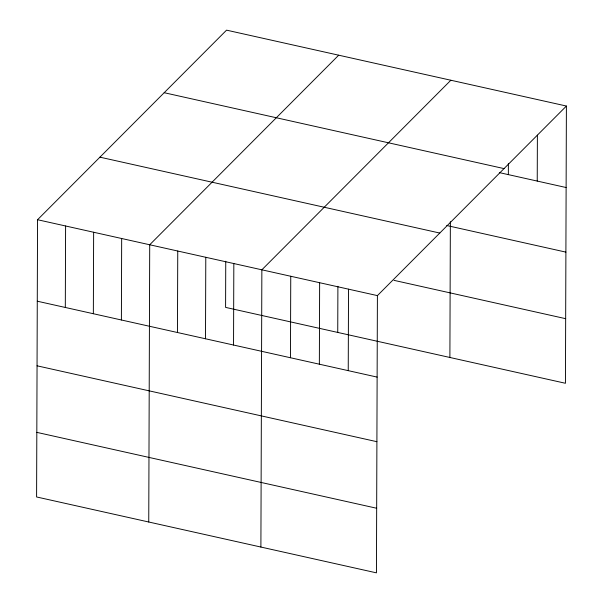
<?xml version="1.0" encoding="UTF-8"?>
<svg xmlns="http://www.w3.org/2000/svg" width="603" height="603" viewBox="0 0 603 603"><rect width="100%" height="100%" fill="white"/><g stroke="black" fill="none" stroke-linecap="round" stroke-linejoin="round"><path stroke-width="0.9" d="M37.559 219.726L36.595 496.962L376.445 572.85L377.41 295.613L566.405 106.038L226.555 30.15L37.559 219.726L377.41 295.613M65.312 307.47L65.599 225.982M93.352 313.733L93.638 232.245M121.391 319.989L121.67 238.509M148.745 522.002L149.71 244.765L338.705 55.19M177.463 332.517L177.749 251.029M205.502 338.773L205.789 257.285M225.748 261.25L225.59 307.387L565.441 383.274L566.405 106.038M233.542 345.037L233.828 263.549M260.895 547.049L261.86 269.812L450.856 80.237M290.465 357.745L290.752 276.257M319.356 364.197L319.635 282.709M337.74 332.434L337.899 286.289M348.24 370.649L348.526 289.161M449.891 357.473L450.366 221.708M508.352 174.621L508.389 163.383M537.235 181.073L537.394 135.178M164.189 92.711L504.04 168.599M499.322 172.609L566.119 187.525M446.733 225.514L565.9 252.122M99.932 157.164L439.783 233.052M394.038 280.357L565.667 318.678M37.273 301.206L377.131 377.101M37.054 365.81L376.905 441.697M36.821 432.366L376.671 508.254"/></g></svg>
